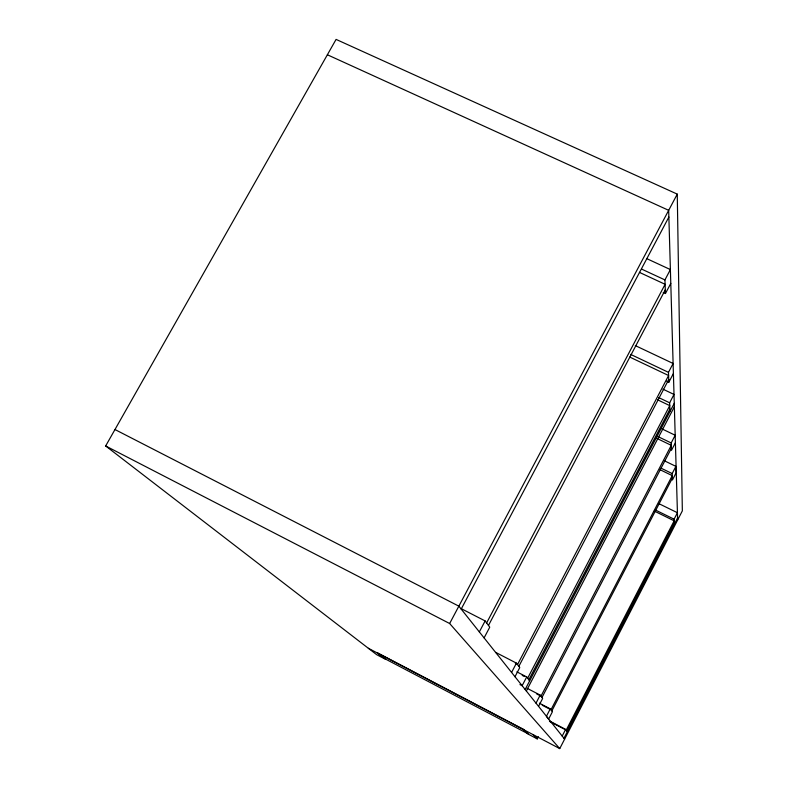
<?xml version="1.0" encoding="UTF-8"?>
<svg xmlns="http://www.w3.org/2000/svg" width="788" height="788" viewBox="0 0 788 788"><rect width="100%" height="100%" fill="white"/><g stroke="black" fill="none" stroke-linecap="round" stroke-linejoin="round"><path stroke-width="1.18" d="M562.189 736.071L565.646 729.383L549.364 720.892M674.301 524.296L674.104 519.184L677.434 512.732L658.729 503.571M566.867 731.037L674.242 522.877M563.942 738.267L677.582 517.933M368.351 648.278L559.746 748.6L682.339 510.87L677.266 194.124L336.082 39.4L105.661 445.959L376.654 654.67L385.421 659.27L377.344 652.996M550.28 708.836L546.389 716.341L548.596 719.119L552.427 711.731L550.28 708.836L539.386 703.182M675.907 466.368L676.094 472.899L672.42 479.99L672.174 473.578L675.907 466.368L663.732 460.468M523.833 729.777L528.177 734.13L537.268 738.898L538.401 736.711M551.827 710.924L672.351 478.217M536.007 703.152L540.184 695.095L527.113 688.308M675.405 442.748L671.465 450.342L671.189 442.954L675.188 435.252L661.92 428.859M541.977 697.508L671.386 448.293M538.549 706.344L542.656 698.424L540.184 695.095M516.898 671.859L526.709 676.941L522.129 685.708L519.952 684.575M669.977 411.543L669.642 402.806L674.006 394.433L662.915 389.154M527.655 678.212L669.751 405.623L657.556 399.792M528.827 679.798L669.889 409.13M525.153 689.51L674.262 403.318M526.345 690.997L674.37 406.795M511.579 672.44L516.445 663.122L495.75 652.425M666.638 381.146L668.854 382.19L668.48 372.35L673.11 363.485L635.305 345.597M518.849 666.352L668.756 379.471M514.988 676.734L519.765 667.594L516.445 663.122M668.854 382.19L673.405 373.492M484.098 637.896L489.752 627.159L485.132 620.934L461.079 608.582M663.23 292.466L665.456 293.51L670.795 283.375M479.34 631.917L485.132 620.934M665.456 293.51L664.934 279.917L670.391 269.575L646.978 258.74M486.62 622.953L665.111 284.31L639.432 272.382M488.471 625.445L665.318 289.757M559.746 748.6L449.652 623.525L677.266 194.124M461.187 609.085L668.874 217.055M327.375 54.766L668.677 210.327L677.641 519.981M641.521 269.053L664.934 279.917M630.666 354.413L668.48 372.35M629.73 357.062L668.598 375.521L517.519 664.56L515.332 663.437M658.551 397.507L669.642 402.806M657.911 436.552L671.189 442.954M656.896 438.394L671.278 445.338L540.982 696.168L536.628 693.903M661.102 468.2L672.174 473.578M660.127 469.746L672.253 475.637L550.97 709.771L542.252 705.24M655.399 510.003L674.104 519.184M654.326 511.077L674.164 520.829L566.188 730.121L549.886 721.611M114.959 429.529L458.852 606.159L564.632 739.134M105.661 445.959L449.652 623.525M522.208 675.395L524.384 676.518M533.161 734.662L537.268 738.898M526.709 676.941L529.644 680.891M565.646 729.383L567.34 731.678M523.734 729.461L377.452 652.799L385.529 659.073L528.088 733.825L523.734 729.461"/></g></svg>
